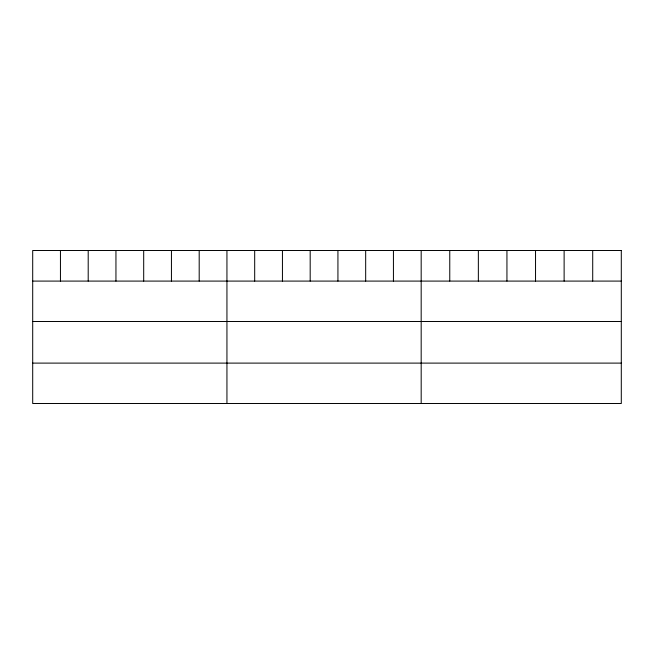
<?xml version="1.0" encoding="UTF-8"?>
<svg xmlns="http://www.w3.org/2000/svg" width="654" height="654" viewBox="0 0 654 654"><rect width="100%" height="100%" fill="white"/><g stroke="black" fill="none" stroke-linecap="round" stroke-linejoin="round"><path stroke-width="0.98" d="M32.7 281.089L621.3 281.089M32.7 321.49L621.3 321.49M32.7 363.109L621.3 363.109M592.712 250.49L592.712 281.089M564.124 250.49L564.124 281.089M535.536 250.49L535.536 281.089M506.94 250.49L506.94 281.089M478.352 250.49L478.352 281.089M449.764 250.49L449.764 281.089M421.176 250.49L421.176 403.51M393.43 250.49L393.43 281.089M365.676 250.49L365.676 281.089M337.93 250.49L337.93 281.089M310.184 250.49L310.184 281.089M282.438 250.49L282.438 281.089M254.684 250.49L254.684 281.089M226.938 250.49L226.938 403.51M199.192 250.49L199.192 281.089M171.438 250.49L171.438 281.089M143.692 250.49L143.692 281.089M115.946 250.49L115.946 281.089M88.2 250.49L88.2 281.089M60.446 250.49L60.446 281.089M621.3 250.49L32.7 250.49L32.7 403.51L621.3 403.51L621.3 250.49"/></g></svg>
